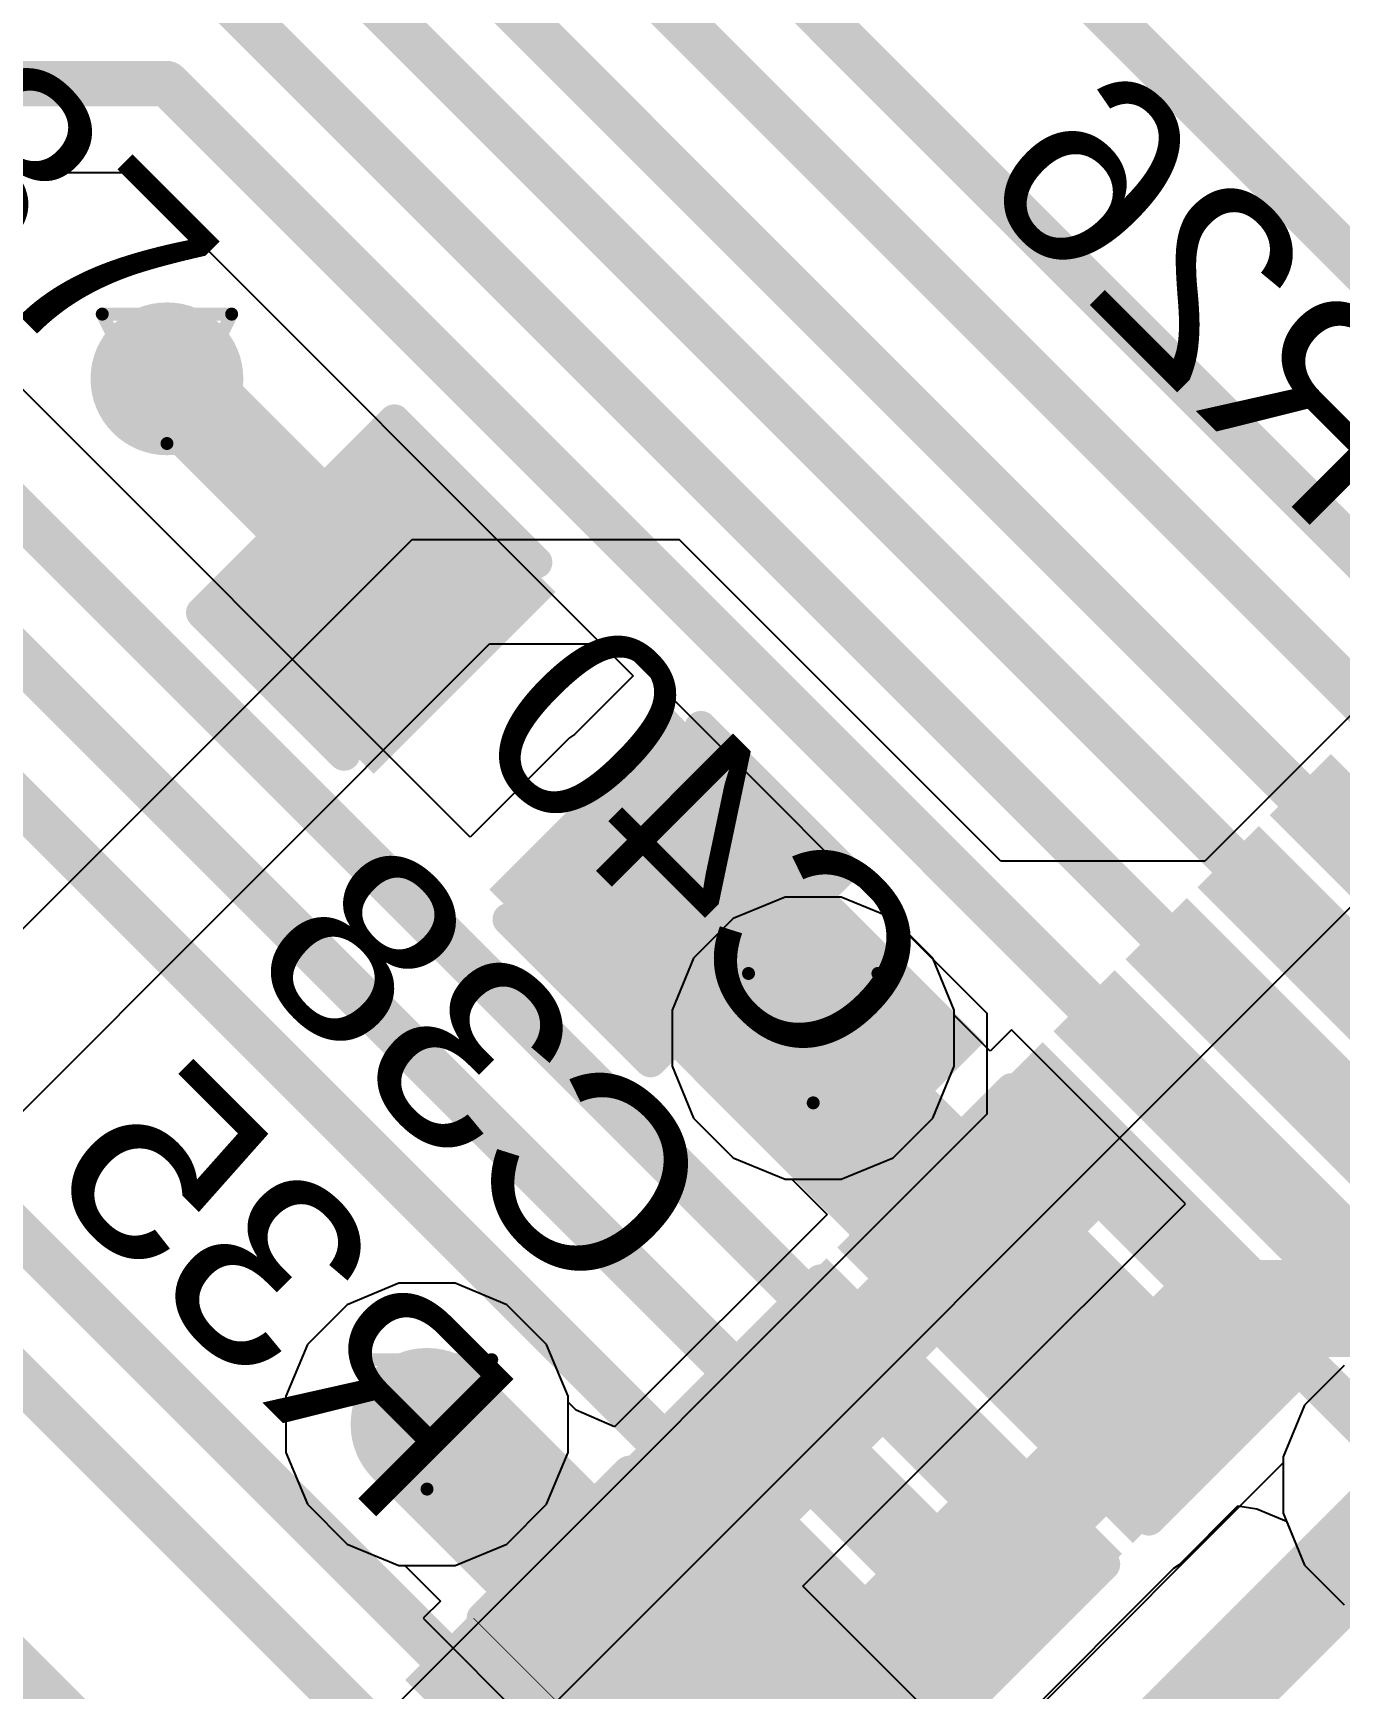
# Model space of a CAD drawing. Header units: inches. Extents: x 0 to 211, y 0 to 201.
# Drawn here: x 1.7526 to 1.9546, y 2.4749 to 2.7308 of the extents above; entities that cross this region are included whole.
import ezdxf

# ---------------------------------------------------------------- set-up
doc = ezdxf.new("R2010")
doc.units = ezdxf.units.IN
doc.header["$MEASUREMENT"] = 0
for name, color, linetype in [('Bottom Layer', 5, 'Continuous'), ('Bottom Overlay', 54, 'Continuous'), ('Bottom Paste', 16, 'Continuous'), ('Bottom Solder', 6, 'Continuous'), ('Drill Drawing', 1, 'Continuous'), ('Layer 1', 16, 'Continuous'), ('Layer 2', 76, 'Continuous'), ('Top Layer', 1, 'Continuous'), ('Top Overlay', 2, 'Continuous'), ('Top Paste', 8, 'Continuous'), ('Top Solder', 216, 'Continuous'), ('Via Holes', 16, 'Continuous')]:
    doc.layers.add(name, color=color, linetype=linetype)
doc.styles.add('Arial', font='', dxfattribs={"height": 0.2})
doc.styles.get('Arial').set_extended_font_data('Arial')

# ---------------------------------------------------------------- blocks, each defined once
blk = doc.blocks.new('LQFP_128_EP_14_14__64')
at = {"layer": 'Top Layer'}
for points in [[(-0.2696725, 0.027557), (-0.2696725, 0.019683), (-0.3287275, 0.019683), (-0.3287275, 0.027557)], [(-0.2696725, 0.011807), (-0.2696725, 0.003933000000000002), (-0.3287275, 0.003932999999999998), (-0.3287275, 0.011807)], [(-0.2696725, -0.003932999999999998), (-0.2696725, -0.011807), (-0.3287275, -0.011807), (-0.3287275, -0.003933000000000002)], [(-0.2696725, -0.019683), (-0.2696725, -0.027557), (-0.3287275, -0.027557), (-0.3287275, -0.019683)], [(-0.2696726, -0.035433), (-0.2696726, -0.043307), (-0.3287276, -0.043307), (-0.3287276, -0.035433)], [(-0.2696726, -0.051163), (-0.2696726, -0.059037), (-0.3287276, -0.059037), (-0.3287276, -0.051163)], [(-0.2696725, -0.066933), (-0.2696725, -0.074807), (-0.3287275, -0.074807), (-0.3287275, -0.066933)], [(-0.2696725, -0.082663), (-0.2696725, -0.090537), (-0.3287275, -0.090537), (-0.3287275, -0.082663)], [(-0.2696725, -0.098423), (-0.2696725, -0.106297), (-0.3287275, -0.106297), (-0.3287275, -0.098423)], [(-0.2696726, -0.114163), (-0.2696726, -0.122037), (-0.3287276, -0.122037), (-0.3287276, -0.114163)], [(-0.2696726, -0.129923), (-0.2696726, -0.137797), (-0.3287276, -0.137797), (-0.3287276, -0.129923)], [(-0.2696725, -0.145663), (-0.2696725, -0.153537), (-0.3287275, -0.153537), (-0.3287275, -0.145663)], [(-0.2696726, -0.161413), (-0.2696726, -0.169287), (-0.3287276, -0.169287), (-0.3287276, -0.161413)]]:
    blk.add_hatch(color=1, dxfattribs=at).paths.add_polyline_path(points)
at = {"layer": 'Top Paste'}
for points in [[(-0.2696725, 0.027557), (-0.2696725, 0.019683), (-0.3287275, 0.019683), (-0.3287275, 0.027557)], [(-0.2696725, 0.011807), (-0.2696725, 0.003933000000000002), (-0.3287275, 0.003932999999999998), (-0.3287275, 0.011807)], [(-0.2696725, -0.003932999999999998), (-0.2696725, -0.011807), (-0.3287275, -0.011807), (-0.3287275, -0.003933000000000002)], [(-0.2696725, -0.019683), (-0.2696725, -0.027557), (-0.3287275, -0.027557), (-0.3287275, -0.019683)], [(-0.2696726, -0.035433), (-0.2696726, -0.043307), (-0.3287276, -0.043307), (-0.3287276, -0.035433)], [(-0.2696726, -0.051163), (-0.2696726, -0.059037), (-0.3287276, -0.059037), (-0.3287276, -0.051163)], [(-0.2696725, -0.066933), (-0.2696725, -0.074807), (-0.3287275, -0.074807), (-0.3287275, -0.066933)], [(-0.2696725, -0.082663), (-0.2696725, -0.090537), (-0.3287275, -0.090537), (-0.3287275, -0.082663)], [(-0.2696725, -0.098423), (-0.2696725, -0.106297), (-0.3287275, -0.106297), (-0.3287275, -0.098423)], [(-0.2696726, -0.114163), (-0.2696726, -0.122037), (-0.3287276, -0.122037), (-0.3287276, -0.114163)], [(-0.2696726, -0.129923), (-0.2696726, -0.137797), (-0.3287276, -0.137797), (-0.3287276, -0.129923)], [(-0.2696725, -0.145663), (-0.2696725, -0.153537), (-0.3287275, -0.153537), (-0.3287275, -0.145663)], [(-0.2696726, -0.161413), (-0.2696726, -0.169287), (-0.3287276, -0.169287), (-0.3287276, -0.161413)]]:
    blk.add_hatch(color=8, dxfattribs=at).paths.add_polyline_path(points)
at = {"layer": 'Top Solder'}
for points in [[(-0.2669166, 0.0303129), (-0.2669166, 0.0169271), (-0.3314834, 0.0169271), (-0.3314834, 0.0303129)], [(-0.2669166, 0.0145629), (-0.2669166, 0.001177100000000001), (-0.3314834, 0.001177099999999999), (-0.3314834, 0.0145629)], [(-0.2669166, -0.001177099999999999), (-0.2669166, -0.0145629), (-0.3314834, -0.0145629), (-0.3314834, -0.001177100000000001)], [(-0.2669166, -0.0169271), (-0.2669166, -0.0303129), (-0.3314834, -0.0303129), (-0.3314834, -0.0169271)], [(-0.2669167, -0.0326771), (-0.2669167, -0.0460629), (-0.3314835, -0.0460629), (-0.3314835, -0.0326771)], [(-0.2669167, -0.0484071), (-0.2669167, -0.0617929), (-0.3314835, -0.0617929), (-0.3314835, -0.0484071)], [(-0.2669166, -0.0641771), (-0.2669166, -0.0775629), (-0.3314834, -0.0775629), (-0.3314834, -0.0641771)], [(-0.2669166, -0.0799071), (-0.2669166, -0.0932929), (-0.3314834, -0.0932929), (-0.3314834, -0.0799071)], [(-0.2669166, -0.0956671), (-0.2669166, -0.1090529), (-0.3314834, -0.1090529), (-0.3314834, -0.0956671)], [(-0.2669167, -0.1114071), (-0.2669167, -0.1247929), (-0.3314835, -0.1247929), (-0.3314835, -0.1114071)], [(-0.2669167, -0.1271671), (-0.2669167, -0.1405529), (-0.3314835, -0.1405529), (-0.3314835, -0.1271671)], [(-0.2669166, -0.1429071), (-0.2669166, -0.1562929), (-0.3314834, -0.1562929), (-0.3314834, -0.1429071)], [(-0.2669167, -0.1586571), (-0.2669167, -0.1720429), (-0.3314835, -0.1720429), (-0.3314835, -0.1586571)]]:
    blk.add_hatch(color=216, dxfattribs=at).paths.add_polyline_path(points)
at = {"layer": 'Top Overlay'}
blk.add_lwpolyline([(-0.24606, -0.24606, 0.005, 0.005, 0), (-0.24606, 0.24606, 0.005, 0.005, 0)], format="xyseb", dxfattribs=at)
blk = doc.blocks.new('R___0402_B_164')
at = {"layer": 'Bottom Layer'}
for points in [[(-0.009500000000000001, 0.0125), (-0.009499999999999998, -0.0125), (-0.0275, -0.0125), (-0.0275, 0.0125)], [(0.0275, 0.0125), (0.0275, -0.0125), (0.009500000000000001, -0.0125), (0.009499999999999998, 0.0125)]]:
    blk.add_hatch(color=5, dxfattribs=at).paths.add_polyline_path(points)
at = {"layer": 'Bottom Paste'}
for points in [[(-0.009500000000000001, 0.0125), (-0.009499999999999998, -0.0125), (-0.0275, -0.0125), (-0.0275, 0.0125)], [(0.0275, 0.0125), (0.0275, -0.0125), (0.009500000000000001, -0.0125), (0.009499999999999998, 0.0125)]]:
    blk.add_hatch(color=16, dxfattribs=at).paths.add_polyline_path(points)
at = {"layer": 'Bottom Solder'}
for points in [[(-0.007334600000000002, 0.0146654), (-0.007334599999999998, -0.0146654), (-0.0296654, -0.0146654), (-0.0296654, 0.0146654)], [(0.0296654, 0.0146654), (0.0296654, -0.0146654), (0.007334600000000002, -0.0146654), (0.007334599999999998, 0.0146654)]]:
    blk.add_hatch(color=6, dxfattribs=at).paths.add_polyline_path(points)
at = {"layer": 'Bottom Overlay'}
for points in [[(0.031, 0.016, 0.005, 0.005, 0), (-0.031, 0.016, 0.005, 0.005, 0)], [(-0.031, 0.016, 0.005, 0.005, 0), (-0.031, -0.016, 0.005, 0.005, 0)], [(0.031, 0.016, 0.005, 0.005, 0), (0.031, -0.016, 0.005, 0.005, 0)], [(0.032, 0.017, 0.000127, 0.000127, 0), (-0.032, 0.017, 0.000127, 0.000127, 0)], [(0.031, -0.016, 0.005, 0.005, 0), (-0.031, -0.016, 0.005, 0.005, 0)]]:
    blk.add_lwpolyline(points, format="xyseb", dxfattribs=at)
for points in [[(-0.03225, 0.016, 0.0025, 0.0025, 1), (-0.02975, 0.016, 0.0025, 0.0025, 1)], [(-0.03225, 0.016, 0.0025, 0.0025, 1), (-0.02975, 0.016, 0.0025, 0.0025, 1)], [(0.02975, 0.016, 0.0025, 0.0025, 1), (0.03225, 0.016, 0.0025, 0.0025, 1)], [(0.02975, 0.016, 0.0025, 0.0025, 1), (0.03225, 0.016, 0.0025, 0.0025, 1)], [(-0.0320317, 0.017, 6.35e-05, 6.35e-05, 1), (-0.0319683, 0.017, 6.35e-05, 6.35e-05, 1)], [(0.0319683, 0.017, 6.35e-05, 6.35e-05, 1), (0.0320317, 0.017, 6.35e-05, 6.35e-05, 1)], [(-0.03225, -0.016, 0.0025, 0.0025, 1), (-0.02975, -0.016, 0.0025, 0.0025, 1)], [(-0.03225, -0.016, 0.0025, 0.0025, 1), (-0.02975, -0.016, 0.0025, 0.0025, 1)], [(0.02975, -0.016, 0.0025, 0.0025, 1), (0.03225, -0.016, 0.0025, 0.0025, 1)], [(0.02975, -0.016, 0.0025, 0.0025, 1), (0.03225, -0.016, 0.0025, 0.0025, 1)]]:
    blk.add_lwpolyline(points, format="xyseb", close=True, dxfattribs=at)
blk = doc.blocks.new('C___0402_B_348')
at = {"layer": 'Bottom Layer'}
for points in [[(-0.009500000000000001, 0.0124999), (-0.009499999999999998, -0.0125001), (-0.0275, -0.0125001), (-0.0275, 0.0124999)], [(0.0275, 0.0124999), (0.0275, -0.0125001), (0.009500000000000001, -0.0125001), (0.009499999999999998, 0.0124999)]]:
    blk.add_hatch(color=5, dxfattribs=at).paths.add_polyline_path(points)
at = {"layer": 'Bottom Paste'}
for points in [[(-0.009500000000000001, 0.0124999), (-0.009499999999999998, -0.0125001), (-0.0275, -0.0125001), (-0.0275, 0.0124999)], [(0.0275, 0.0124999), (0.0275, -0.0125001), (0.009500000000000001, -0.0125001), (0.009499999999999998, 0.0124999)]]:
    blk.add_hatch(color=16, dxfattribs=at).paths.add_polyline_path(points)
at = {"layer": 'Bottom Solder'}
for points in [[(-0.007137800000000001, 0.0148621), (-0.007137799999999999, -0.0148623), (-0.0298622, -0.0148623), (-0.0298622, 0.0148621)], [(0.0298622, 0.0148621), (0.0298622, -0.0148623), (0.007137800000000001, -0.0148623), (0.007137799999999999, 0.0148621)]]:
    blk.add_hatch(color=6, dxfattribs=at).paths.add_polyline_path(points)
at = {"layer": 'Bottom Overlay'}
for points in [[(-0.011, 0.016, 0.005, 0.005, 0), (-0.031, 0.016, 0.005, 0.005, 0)], [(-0.031, 0.016, 0.005, 0.005, 0), (-0.031, -0.016, 0.005, 0.005, 0)], [(0.031, 0.016, 0.005, 0.005, 0), (0.011, 0.016, 0.005, 0.005, 0)], [(0.031, 0.016, 0.005, 0.005, 0), (0.031, -0.016, 0.005, 0.005, 0)], [(-0.011, -0.0160001, 0.005, 0.005, 0), (-0.031, -0.016, 0.005, 0.005, 0)], [(0.031, -0.016, 0.005, 0.005, 0), (0.011, -0.0160001, 0.005, 0.005, 0)]]:
    blk.add_lwpolyline(points, format="xyseb", dxfattribs=at)
for points in [[(-0.03225, 0.016, 0.0025, 0.0025, 1), (-0.02975, 0.016, 0.0025, 0.0025, 1)], [(-0.03225, 0.016, 0.0025, 0.0025, 1), (-0.02975, 0.016, 0.0025, 0.0025, 1)], [(-0.01225, 0.016, 0.0025, 0.0025, 1), (-0.00975, 0.016, 0.0025, 0.0025, 1)], [(0.00975, 0.016, 0.0025, 0.0025, 1), (0.01225, 0.016, 0.0025, 0.0025, 1)], [(0.02975, 0.016, 0.0025, 0.0025, 1), (0.03225, 0.016, 0.0025, 0.0025, 1)], [(0.02975, 0.016, 0.0025, 0.0025, 1), (0.03225, 0.016, 0.0025, 0.0025, 1)], [(-0.03225, -0.016, 0.0025, 0.0025, 1), (-0.02975, -0.016, 0.0025, 0.0025, 1)], [(-0.03225, -0.016, 0.0025, 0.0025, 1), (-0.02975, -0.016, 0.0025, 0.0025, 1)], [(-0.01225, -0.0160001, 0.0025, 0.0025, 1), (-0.00975, -0.0160001, 0.0025, 0.0025, 1)], [(0.00975, -0.0160001, 0.0025, 0.0025, 1), (0.01225, -0.0160001, 0.0025, 0.0025, 1)], [(0.02975, -0.016, 0.0025, 0.0025, 1), (0.03225, -0.016, 0.0025, 0.0025, 1)], [(0.02975, -0.016, 0.0025, 0.0025, 1), (0.03225, -0.016, 0.0025, 0.0025, 1)]]:
    blk.add_lwpolyline(points, format="xyseb", close=True, dxfattribs=at)
blk = doc.blocks.new('C___0402_B_350')
at = {"layer": 'Bottom Layer'}
for points in [[(-0.009500000000000001, 0.0125), (-0.009499999999999998, -0.0125), (-0.0275, -0.0125), (-0.0275, 0.0125)], [(0.0275, 0.0125), (0.0275, -0.0125), (0.009500000000000001, -0.0125), (0.009499999999999998, 0.0125)]]:
    blk.add_hatch(color=5, dxfattribs=at).paths.add_polyline_path(points)
at = {"layer": 'Bottom Paste'}
for points in [[(-0.009500000000000001, 0.0125), (-0.009499999999999998, -0.0125), (-0.0275, -0.0125), (-0.0275, 0.0125)], [(0.0275, 0.0125), (0.0275, -0.0125), (0.009500000000000001, -0.0125), (0.009499999999999998, 0.0125)]]:
    blk.add_hatch(color=16, dxfattribs=at).paths.add_polyline_path(points)
at = {"layer": 'Bottom Solder'}
for points in [[(-0.007137800000000001, 0.0148622), (-0.007137799999999999, -0.0148622), (-0.0298622, -0.0148622), (-0.0298622, 0.0148622)], [(0.0298622, 0.0148622), (0.0298622, -0.0148622), (0.007137800000000001, -0.0148622), (0.007137799999999999, 0.0148622)]]:
    blk.add_hatch(color=6, dxfattribs=at).paths.add_polyline_path(points)
at = {"layer": 'Bottom Overlay'}
for points in [[(-0.011, 0.016, 0.005, 0.005, 0), (-0.031, 0.016, 0.005, 0.005, 0)], [(-0.031, 0.016, 0.005, 0.005, 0), (-0.031, -0.016, 0.005, 0.005, 0)], [(0.031, 0.016, 0.005, 0.005, 0), (0.011, 0.016, 0.005, 0.005, 0)], [(0.031, 0.016, 0.005, 0.005, 0), (0.031, -0.016, 0.005, 0.005, 0)], [(-0.011, -0.016, 0.005, 0.005, 0), (-0.031, -0.016, 0.005, 0.005, 0)], [(0.031, -0.016, 0.005, 0.005, 0), (0.011, -0.016, 0.005, 0.005, 0)]]:
    blk.add_lwpolyline(points, format="xyseb", dxfattribs=at)
for points in [[(-0.03225, 0.016, 0.0025, 0.0025, 1), (-0.02975, 0.016, 0.0025, 0.0025, 1)], [(-0.03225, 0.016, 0.0025, 0.0025, 1), (-0.02975, 0.016, 0.0025, 0.0025, 1)], [(-0.01225, 0.016, 0.0025, 0.0025, 1), (-0.00975, 0.016, 0.0025, 0.0025, 1)], [(0.00975, 0.016, 0.0025, 0.0025, 1), (0.01225, 0.016, 0.0025, 0.0025, 1)], [(0.02975, 0.016, 0.0025, 0.0025, 1), (0.03225, 0.016, 0.0025, 0.0025, 1)], [(0.02975, 0.016, 0.0025, 0.0025, 1), (0.03225, 0.016, 0.0025, 0.0025, 1)], [(-0.03225, -0.016, 0.0025, 0.0025, 1), (-0.02975, -0.016, 0.0025, 0.0025, 1)], [(-0.03225, -0.016, 0.0025, 0.0025, 1), (-0.02975, -0.016, 0.0025, 0.0025, 1)], [(-0.01225, -0.016, 0.0025, 0.0025, 1), (-0.00975, -0.016, 0.0025, 0.0025, 1)], [(0.00975, -0.016, 0.0025, 0.0025, 1), (0.01225, -0.016, 0.0025, 0.0025, 1)], [(0.02975, -0.016, 0.0025, 0.0025, 1), (0.03225, -0.016, 0.0025, 0.0025, 1)], [(0.02975, -0.016, 0.0025, 0.0025, 1), (0.03225, -0.016, 0.0025, 0.0025, 1)]]:
    blk.add_lwpolyline(points, format="xyseb", close=True, dxfattribs=at)
blk = doc.blocks.new('C___0603_351')
at = {"layer": 'Top Layer'}
for points in [[(-0.015, 0.0175), (-0.015, -0.0175), (-0.045, -0.0175), (-0.045, 0.0175)], [(0.045, 0.0175), (0.045, -0.0175), (0.015, -0.0175), (0.015, 0.0175)]]:
    blk.add_hatch(color=1, dxfattribs=at).paths.add_polyline_path(points)
at = {"layer": 'Top Paste'}
for points in [[(-0.015, 0.0175), (-0.015, -0.0175), (-0.045, -0.0175), (-0.045, 0.0175)], [(0.045, 0.0175), (0.045, -0.0175), (0.015, -0.0175), (0.015, 0.0175)]]:
    blk.add_hatch(color=8, dxfattribs=at).paths.add_polyline_path(points)
at = {"layer": 'Top Solder'}
for points in [[(-0.0126378, 0.0198622), (-0.0126378, -0.0198622), (-0.0473622, -0.0198622), (-0.0473622, 0.0198622)], [(0.0473622, 0.0198622), (0.0473622, -0.0198622), (0.0126378, -0.0198622), (0.0126378, 0.0198622)]]:
    blk.add_hatch(color=216, dxfattribs=at).paths.add_polyline_path(points)
at = {"layer": 'Top Overlay'}
for points in [[(-0.049, -0.021, 0.005, 0.005, 0), (-0.049, 0.021, 0.005, 0.005, 0)], [(-0.049, 0.021, 0.005, 0.005, 0), (-0.018, 0.021, 0.005, 0.005, 0)], [(0.018, 0.021, 0.005, 0.005, 0), (0.049, 0.021, 0.005, 0.005, 0)], [(0.049, -0.021, 0.005, 0.005, 0), (0.049, 0.021, 0.005, 0.005, 0)], [(-0.049, -0.021, 0.005, 0.005, 0), (-0.018, -0.021, 0.005, 0.005, 0)], [(0.018, -0.021, 0.005, 0.005, 0), (0.049, -0.021, 0.005, 0.005, 0)]]:
    blk.add_lwpolyline(points, format="xyseb", dxfattribs=at)
for points in [[(-0.05025, 0.021, 0.0025, 0.0025, 1), (-0.04775, 0.021, 0.0025, 0.0025, 1)], [(-0.05025, 0.021, 0.0025, 0.0025, 1), (-0.04775, 0.021, 0.0025, 0.0025, 1)], [(-0.01925, 0.021, 0.0025, 0.0025, 1), (-0.01675, 0.021, 0.0025, 0.0025, 1)], [(0.01675, 0.021, 0.0025, 0.0025, 1), (0.01925, 0.021, 0.0025, 0.0025, 1)], [(0.04775, 0.021, 0.0025, 0.0025, 1), (0.05025, 0.021, 0.0025, 0.0025, 1)], [(0.04775, 0.021, 0.0025, 0.0025, 1), (0.05025, 0.021, 0.0025, 0.0025, 1)], [(-0.05025, -0.021, 0.0025, 0.0025, 1), (-0.04775, -0.021, 0.0025, 0.0025, 1)], [(-0.05025, -0.021, 0.0025, 0.0025, 1), (-0.04775, -0.021, 0.0025, 0.0025, 1)], [(-0.01925, -0.021, 0.0025, 0.0025, 1), (-0.01675, -0.021, 0.0025, 0.0025, 1)], [(0.01675, -0.021, 0.0025, 0.0025, 1), (0.01925, -0.021, 0.0025, 0.0025, 1)], [(0.04775, -0.021, 0.0025, 0.0025, 1), (0.05025, -0.021, 0.0025, 0.0025, 1)], [(0.04775, -0.021, 0.0025, 0.0025, 1), (0.05025, -0.021, 0.0025, 0.0025, 1)]]:
    blk.add_lwpolyline(points, format="xyseb", close=True, dxfattribs=at)

msp = doc.modelspace()

# ---------------------------------------------------------------- hatches: boundary and pattern name
at = {"layer": 'Bottom Layer'}
h = msp.add_hatch(color=5, dxfattribs=at)
edge = h.paths.add_edge_path()
edge.add_arc((1.7732802, 2.6773557), 0.011811, 0, 360)
h = msp.add_hatch(color=5, dxfattribs=at)
edge = h.paths.add_edge_path()
edge.add_arc((1.8731722, 2.5754523), 0.011811, 0, 360)
h = msp.add_hatch(color=5, dxfattribs=at)
edge = h.paths.add_edge_path()
edge.add_arc((1.8134805, 2.5157606), 0.011811, 0, 360)
at = {"layer": 'Layer 1'}
h = msp.add_hatch(color=16, dxfattribs=at)
edge = h.paths.add_edge_path()
edge.add_arc((1.7732802, 2.6773557), 0.011811, 0, 360)
h = msp.add_hatch(color=16, dxfattribs=at)
edge = h.paths.add_edge_path()
edge.add_arc((1.8731722, 2.5754523), 0.011811, 0, 360)
h = msp.add_hatch(color=16, dxfattribs=at)
edge = h.paths.add_edge_path()
edge.add_arc((1.8134805, 2.5157606), 0.011811, 0, 360)
at = {"layer": 'Layer 2'}
h = msp.add_hatch(color=76, dxfattribs=at)
edge = h.paths.add_edge_path()
edge.add_arc((1.7732802, 2.6773557), 0.011811, 0, 360)
h = msp.add_hatch(color=76, dxfattribs=at)
edge = h.paths.add_edge_path()
edge.add_arc((1.8731722, 2.5754523), 0.011811, 0, 360)
h = msp.add_hatch(color=76, dxfattribs=at)
edge = h.paths.add_edge_path()
edge.add_arc((1.8134805, 2.5157606), 0.011811, 0, 360)
at = {"layer": 'Top Layer'}
h = msp.add_hatch(color=1, dxfattribs=at)
edge = h.paths.add_edge_path()
edge.add_arc((1.7732802, 2.6773557), 0.011811, 0, 360)
for points in [[(1.8259687, 2.5979157), (1.9225602, 2.5013242), (1.9392791, 2.5180431), (1.8426876, 2.6146346)], [(1.8743182, 2.5495668), (1.8995654, 2.574814), (1.860389, 2.6139904), (1.8351418, 2.5887432)], [(1.8051317, 2.5074119), (1.8668899, 2.4456537), (1.8836087, 2.4623725), (1.8218505, 2.5241307)]]:
    msp.add_hatch(color=1, dxfattribs=at).paths.add_polyline_path(points)
h = msp.add_hatch(color=1, dxfattribs=at)
edge = h.paths.add_edge_path()
edge.add_arc((1.8731722, 2.5754523), 0.011811, 0, 360)
h = msp.add_hatch(color=1, dxfattribs=at)
edge = h.paths.add_edge_path()
edge.add_arc((1.8134805, 2.5157606), 0.011811, 0, 360)
at = {"layer": 'Via Holes'}
h = msp.add_hatch(color=7, dxfattribs=at)
edge = h.paths.add_edge_path()
edge.add_arc((1.7732802, 2.6773557), 0.0059055, 0, 360)
h = msp.add_hatch(color=7, dxfattribs=at)
edge = h.paths.add_edge_path()
edge.add_arc((1.8731722, 2.5754523), 0.0059055, 0, 360)
h = msp.add_hatch(color=7, dxfattribs=at)
edge = h.paths.add_edge_path()
edge.add_arc((1.8134805, 2.5157606), 0.0059055, 0, 360)

# ---------------------------------------------------------------- linework, layer by layer
at = {"layer": 'Bottom Layer'}
for p, q in [((1.8688337, 2.5972633), (1.8608173, 2.5939428)), ((1.8775107, 2.5972633), (1.8688337, 2.5972633)), ((1.8855271, 2.5939428), (1.8775107, 2.5972633)), ((1.8608173, 2.5939428), (1.8546817, 2.5878072)), ((1.8916627, 2.5878072), (1.8855271, 2.5939428)), ((1.8546817, 2.5878072), (1.8513612, 2.5797908)), ((1.8949832, 2.5797908), (1.8916627, 2.5878072)), ((1.8513612, 2.5797908), (1.8513612, 2.5711138)), ((1.8949832, 2.5790068), (1.8949832, 2.5797908)), ((1.9005478, 2.5734422), (1.8949832, 2.5790068)), ((1.9038409, 2.5767353), (1.9005478, 2.5734422)), ((1.9307109, 2.5498653), (1.9038409, 2.5767353)), ((1.8513612, 2.5711138), (1.8546817, 2.5630974)), ((1.8546817, 2.5630974), (1.8608173, 2.5569618)), ((1.8608173, 2.5569618), (1.8688337, 2.5536413)), ((1.8688337, 2.5536413), (1.8698815, 2.5536413)), ((1.8698815, 2.5536413), (1.8753142, 2.5482086)), ((1.8988911, 2.5180455), (1.9307109, 2.5498653)), ((1.8753142, 2.5482086), (1.8424621, 2.5153565)), ((1.809142, 2.5375716), (1.8011256, 2.5342511)), ((1.817819, 2.5375716), (1.809142, 2.5375716)), ((1.8258354, 2.5342511), (1.817819, 2.5375716)), ((1.8011256, 2.5342511), (1.79499, 2.5281155)), ((1.831971, 2.5281155), (1.8258354, 2.5342511)), ((1.79499, 2.5281155), (1.7916695, 2.5200991)), ((1.8352915, 2.5200991), (1.831971, 2.5281155)), ((1.9552632, 2.5248723), (1.9491276, 2.5187367)), ((1.7916695, 2.5200991), (1.7916695, 2.5114221)), ((1.8352915, 2.5191832), (1.8352915, 2.5200991)), ((1.8365329, 2.5179418), (1.8352915, 2.5191832)), ((1.9491276, 2.5187367), (1.9458071, 2.5107203)), ((1.8424621, 2.5153565), (1.8365329, 2.5179418)), ((1.8715886, 2.490743), (1.8988911, 2.5180455)), ((1.7916695, 2.5114221), (1.79499, 2.5034057)), ((1.9458071, 2.5107203), (1.9458071, 2.5098043)), ((1.9458071, 2.5098043), (1.9035324, 2.4675297)), ((1.79499, 2.5034057), (1.8011256, 2.4972701)), ((1.8011256, 2.4972701), (1.809142, 2.4939496)), ((1.809142, 2.4939496), (1.8100579, 2.4939496)), ((1.8100579, 2.4939496), (1.815561, 2.4884466)), ((1.897756, 2.4645757), (1.8715886, 2.490743)), ((1.815561, 2.4884466), (1.8129032, 2.4857888)), ((1.8129032, 2.4857888), (1.8390662, 2.4596258))]:
    msp.add_line(p, q, dxfattribs=at)
for points in [[(1.8733041, 2.5754523, 0.015, 0.015, 0), (1.8975472, 2.5512092, 0.015, 0.015, 0)], [(1.8731722, 2.5754523, 0.007, 0.007, 0), (1.8733041, 2.5754523, 0.007, 0.007, 0)], [(1.8422481, 2.4882727, 0.015, 0.015, 0), (1.9013659, 2.5473905, 0.015, 0.015, 0)], [(1.9013659, 2.5473905, 0.007, 0.007, 0), (1.901366, 2.5473904, 0.007, 0.007, 0)], [(1.8979699, 2.4916683, 0.015, 0.015, 0), (1.9399572, 2.5336556, 0.015, 0.015, 0)], [(1.9399572, 2.5336556, 0.015, 0.015, 0), (1.994892, 2.5336556, 0.015, 0.015, 0)], [(1.8134805, 2.5157606, 0.015, 0.015, 0), (1.8377236, 2.4915175, 0.015, 0.015, 0)], [(1.9099043, 2.448668, 0.015, 0.015, 0), (1.9676181, 2.5063818, 0.015, 0.015, 0)], [(1.8377236, 2.4915175, 0.007, 0.007, 0), (1.8422481, 2.4882637, 0.007, 0.007, 0)], [(1.8422481, 2.4882637, 0.007, 0.007, 0), (1.8422481, 2.4882727, 0.007, 0.007, 0)]]:
    msp.add_lwpolyline(points, format="xyseb", dxfattribs=at)
for points in [[(1.8695541, 2.5754523, 0.0075, 0.0075, 1), (1.8770541, 2.5754523, 0.0075, 0.0075, 1)], [(1.8714222, 2.5754523, 0.0035, 0.0035, 1), (1.8749222, 2.5754523, 0.0035, 0.0035, 1)], [(1.8715541, 2.5754523, 0.0035, 0.0035, 1), (1.8750541, 2.5754523, 0.0035, 0.0035, 1)], [(1.8937972, 2.5512092, 0.0075, 0.0075, 1), (1.9012972, 2.5512092, 0.0075, 0.0075, 1)], [(1.8976159, 2.5473905, 0.0075, 0.0075, 1), (1.9051159, 2.5473905, 0.0075, 0.0075, 1)], [(1.8996159, 2.5473905, 0.0035, 0.0035, 1), (1.9031159, 2.5473905, 0.0035, 0.0035, 1)], [(1.899616, 2.5473904, 0.0035, 0.0035, 1), (1.903116, 2.5473904, 0.0035, 0.0035, 1)], [(1.9362072, 2.5336556, 0.0075, 0.0075, 1), (1.9437072, 2.5336556, 0.0075, 0.0075, 1)], [(1.9362072, 2.5336556, 0.0075, 0.0075, 1), (1.9437072, 2.5336556, 0.0075, 0.0075, 1)], [(1.8097305, 2.5157606, 0.0075, 0.0075, 1), (1.8172305, 2.5157606, 0.0075, 0.0075, 1)], [(1.8339736, 2.4915175, 0.0075, 0.0075, 1), (1.8414736, 2.4915175, 0.0075, 0.0075, 1)], [(1.8942199, 2.4916683, 0.0075, 0.0075, 1), (1.9017199, 2.4916683, 0.0075, 0.0075, 1)], [(1.8384981, 2.4882727, 0.0075, 0.0075, 1), (1.8459981, 2.4882727, 0.0075, 0.0075, 1)], [(1.8359736, 2.4915175, 0.0035, 0.0035, 1), (1.8394736, 2.4915175, 0.0035, 0.0035, 1)], [(1.8404981, 2.4882727, 0.0035, 0.0035, 1), (1.8439981, 2.4882727, 0.0035, 0.0035, 1)], [(1.8404981, 2.4882637, 0.0035, 0.0035, 1), (1.8439981, 2.4882637, 0.0035, 0.0035, 1)], [(1.8404981, 2.4882637, 0.0035, 0.0035, 1), (1.8439981, 2.4882637, 0.0035, 0.0035, 1)]]:
    msp.add_lwpolyline(points, format="xyseb", close=True, dxfattribs=at)
at = {"layer": 'Drill Drawing'}
for points in [[(1.7632802, 2.6873557, 0.002, 0.002, 0), (1.7832802, 2.6873557, 0.002, 0.002, 0)], [(1.7632802, 2.6873557, 0.002, 0.002, 0), (1.7732802, 2.6673557, 0.002, 0.002, 0)], [(1.7732802, 2.6673557, 0.002, 0.002, 0), (1.7832802, 2.6873557, 0.002, 0.002, 0)], [(1.8631722, 2.5854523, 0.002, 0.002, 0), (1.8831722, 2.5854523, 0.002, 0.002, 0)], [(1.8631722, 2.5854523, 0.002, 0.002, 0), (1.8731722, 2.5654523, 0.002, 0.002, 0)], [(1.8731722, 2.5654523, 0.002, 0.002, 0), (1.8831722, 2.5854523, 0.002, 0.002, 0)], [(1.8034805, 2.5257606, 0.002, 0.002, 0), (1.8234805, 2.5257606, 0.002, 0.002, 0)], [(1.8034805, 2.5257606, 0.002, 0.002, 0), (1.8134805, 2.5057606, 0.002, 0.002, 0)], [(1.8134805, 2.5057606, 0.002, 0.002, 0), (1.8234805, 2.5257606, 0.002, 0.002, 0)]]:
    msp.add_lwpolyline(points, format="xyseb", dxfattribs=at)
for points in [[(1.7627802, 2.6873557, 0.001, 0.001, 1), (1.7637802, 2.6873557, 0.001, 0.001, 1)], [(1.7627802, 2.6873557, 0.001, 0.001, 1), (1.7637802, 2.6873557, 0.001, 0.001, 1)], [(1.7827802, 2.6873557, 0.001, 0.001, 1), (1.7837802, 2.6873557, 0.001, 0.001, 1)], [(1.7827802, 2.6873557, 0.001, 0.001, 1), (1.7837802, 2.6873557, 0.001, 0.001, 1)], [(1.7727802, 2.6673557, 0.001, 0.001, 1), (1.7737802, 2.6673557, 0.001, 0.001, 1)], [(1.7727802, 2.6673557, 0.001, 0.001, 1), (1.7737802, 2.6673557, 0.001, 0.001, 1)], [(1.8626722, 2.5854523, 0.001, 0.001, 1), (1.8636722, 2.5854523, 0.001, 0.001, 1)], [(1.8626722, 2.5854523, 0.001, 0.001, 1), (1.8636722, 2.5854523, 0.001, 0.001, 1)], [(1.8826722, 2.5854523, 0.001, 0.001, 1), (1.8836722, 2.5854523, 0.001, 0.001, 1)], [(1.8826722, 2.5854523, 0.001, 0.001, 1), (1.8836722, 2.5854523, 0.001, 0.001, 1)], [(1.8726722, 2.5654523, 0.001, 0.001, 1), (1.8736722, 2.5654523, 0.001, 0.001, 1)], [(1.8726722, 2.5654523, 0.001, 0.001, 1), (1.8736722, 2.5654523, 0.001, 0.001, 1)], [(1.8029805, 2.5257606, 0.001, 0.001, 1), (1.8039805, 2.5257606, 0.001, 0.001, 1)], [(1.8029805, 2.5257606, 0.001, 0.001, 1), (1.8039805, 2.5257606, 0.001, 0.001, 1)], [(1.8229805, 2.5257606, 0.001, 0.001, 1), (1.8239805, 2.5257606, 0.001, 0.001, 1)], [(1.8229805, 2.5257606, 0.001, 0.001, 1), (1.8239805, 2.5257606, 0.001, 0.001, 1)], [(1.8129805, 2.5057606, 0.001, 0.001, 1), (1.8139805, 2.5057606, 0.001, 0.001, 1)], [(1.8129805, 2.5057606, 0.001, 0.001, 1), (1.8139805, 2.5057606, 0.001, 0.001, 1)]]:
    msp.add_lwpolyline(points, format="xyseb", close=True, dxfattribs=at)
at = {"layer": 'Layer 1'}
for p, q in [((1.8688337, 2.5972633), (1.8608173, 2.5939428)), ((1.8775107, 2.5972633), (1.8688337, 2.5972633)), ((1.8855271, 2.5939428), (1.8775107, 2.5972633)), ((1.8608173, 2.5939428), (1.8546817, 2.5878072)), ((1.8916627, 2.5878072), (1.8855271, 2.5939428)), ((1.8546817, 2.5878072), (1.8513612, 2.5797908)), ((1.8949832, 2.5797908), (1.8916627, 2.5878072)), ((1.8513612, 2.5797908), (1.8513612, 2.5711138)), ((1.8949832, 2.5711138), (1.8949832, 2.5797908)), ((1.8513612, 2.5711138), (1.8546817, 2.5630974)), ((1.8916627, 2.5630974), (1.8949832, 2.5711138)), ((1.8546817, 2.5630974), (1.8608173, 2.5569618)), ((1.8855271, 2.5569618), (1.8916627, 2.5630974)), ((1.8608173, 2.5569618), (1.8688337, 2.5536413)), ((1.8775107, 2.5536413), (1.8855271, 2.5569618)), ((1.8688337, 2.5536413), (1.8775107, 2.5536413)), ((1.809142, 2.5375716), (1.8011256, 2.5342511)), ((1.817819, 2.5375716), (1.809142, 2.5375716)), ((1.8258354, 2.5342511), (1.817819, 2.5375716)), ((1.8011256, 2.5342511), (1.79499, 2.5281155)), ((1.831971, 2.5281155), (1.8258354, 2.5342511)), ((1.79499, 2.5281155), (1.7916695, 2.5200991)), ((1.8352915, 2.5200991), (1.831971, 2.5281155)), ((1.9552632, 2.5248723), (1.9491276, 2.5187367)), ((1.7916695, 2.5200991), (1.7916695, 2.5114221)), ((1.8352915, 2.5114221), (1.8352915, 2.5200991)), ((1.9491276, 2.5187367), (1.9458071, 2.5107203)), ((1.7916695, 2.5114221), (1.79499, 2.5034057)), ((1.831971, 2.5034057), (1.8352915, 2.5114221)), ((1.9458071, 2.5107203), (1.9458071, 2.5020433)), ((1.79499, 2.5034057), (1.8011256, 2.4972701)), ((1.8258354, 2.4972701), (1.831971, 2.5034057)), ((1.9458071, 2.5020433), (1.9491276, 2.4940269)), ((1.8011256, 2.4972701), (1.809142, 2.4939496)), ((1.817819, 2.4939496), (1.8258354, 2.4972701)), ((1.809142, 2.4939496), (1.817819, 2.4939496)), ((1.9491276, 2.4940269), (1.9552632, 2.4878913))]:
    msp.add_line(p, q, dxfattribs=at)
at = {"layer": 'Layer 2'}
for p, q in [((2.1383221, 2.8074411), (1.9337046, 2.6028236)), ((1.8111391, 2.6524873), (1.666, 2.5073482)), ((1.8525164, 2.6524874), (1.8111391, 2.6524873)), ((1.9021801, 2.6028237), (1.8525164, 2.6524874)), ((1.6875, 2.500713), (1.8231608, 2.6363738)), ((1.8231608, 2.6363738), (1.8429549, 2.6363738)), ((1.8429549, 2.6363738), (1.9000028, 2.5793259)), ((1.8160847, 2.4555703), (1.9658882, 2.6053742)), ((1.9337046, 2.6028236), (1.9021801, 2.6028237)), ((1.9000028, 2.5793259), (1.9000028, 2.5637047)), ((1.9000028, 2.5637047), (1.7992228, 2.4629247))]:
    msp.add_line(p, q, dxfattribs=at)
at = {"layer": 'Top Layer'}
for p, q in [((1.7266008, 2.7092177), (1.7675901, 2.7092177)), ((1.7675901, 2.7092177), (1.8453506, 2.6314572)), ((1.8201531, 2.6065193), (1.723922, 2.7027505)), ((1.8453506, 2.6314572), (1.83626, 2.6223667)), ((1.835478, 2.6218442), (1.8201531, 2.6065193)), ((1.83626, 2.6223667), (1.835478, 2.6218442)), ((1.9297699, 2.4941146), (1.9388071, 2.5031518)), ((1.9388071, 2.5031518), (1.9417367, 2.5026878)), ((1.9417367, 2.5026878), (1.9463317, 2.5007768)), ((1.9463317, 2.5007768), (1.9491276, 2.4940269)), ((1.9002936, 2.4649151), (1.9289357, 2.4935572)), ((1.9289357, 2.4935572), (1.9297699, 2.4941146)), ((1.9491276, 2.4940269), (1.9552632, 2.4878913))]:
    msp.add_line(p, q, dxfattribs=at)
for points in [[(1.8043523, 2.847796, 0.007, 0.007, 0), (2.0158133, 2.636335, 0.007, 0.007, 0)], [(1.780383, 2.8272176, 0.007, 0.007, 0), (1.9935394, 2.6140612, 0.007, 0.007, 0)], [(1.778716, 2.8066391, 0.007, 0.007, 0), (1.9824166, 2.6029385, 0.007, 0.007, 0)], [(1.7748965, 2.7863279, 0.007, 0.007, 0), (1.9492599, 2.6119645, 0.007, 0.007, 0)], [(1.7750577, 2.7657497, 0.007, 0.007, 0), (1.9601428, 2.5806646, 0.007, 0.007, 0)], [(1.7744513, 2.7440963, 0.007, 0.007, 0), (1.9490129, 2.5695347, 0.007, 0.007, 0)], [(0.9288023, 2.7229821, 0.007, 0.007, 0), (1.7732916, 2.7229822, 0.007, 0.007, 0)], [(1.7732916, 2.7229822, 0.007, 0.007, 0), (1.937876, 2.5583978, 0.007, 0.007, 0)], [(1.7055495, 2.701657, 0.007, 0.007, 0), (1.8933424, 2.5138641, 0.007, 0.007, 0)], [(1.7035728, 2.6813458, 0.007, 0.007, 0), (1.8821984, 2.5027202, 0.007, 0.007, 0)], [(1.7732802, 2.6773557, 0.015, 0.015, 0), (1.799384, 2.6512518, 0.015, 0.015, 0)], [(1.7010351, 2.6616238, 0.007, 0.007, 0), (1.8710685, 2.4915904, 0.007, 0.007, 0)], [(1.799384, 2.6512518, 0.015, 0.015, 0), (1.807013, 2.6426172, 0.015, 0.015, 0)], [(1.6791341, 2.616703, 0.007, 0.007, 0), (1.8376577, 2.4581795, 0.007, 0.007, 0)], [(1.9492599, 2.6119645, 0.007, 0.007, 0), (1.9504986, 2.6119645, 0.007, 0.007, 0)], [(1.9504986, 2.6119645, 0.007, 0.007, 0), (1.9706616, 2.5918015, 0.007, 0.007, 0)], [(1.6709866, 2.6025766, 0.007, 0.007, 0), (1.8265208, 2.4470425, 0.007, 0.007, 0)], [(1.6383886, 2.590627, 0.007, 0.007, 0), (1.8042469, 2.4247687, 0.007, 0.007, 0)], [(1.926739, 2.5472609, 0.007, 0.007, 0), (1.9676181, 2.5063818, 0.007, 0.007, 0)]]:
    msp.add_lwpolyline(points, format="xyseb", dxfattribs=at)
for points in [[(1.7715416, 2.7229822, 0.0035, 0.0035, 1), (1.7750416, 2.7229822, 0.0035, 0.0035, 1)], [(1.7715416, 2.7229822, 0.0035, 0.0035, 1), (1.7750416, 2.7229822, 0.0035, 0.0035, 1)], [(1.7695302, 2.6773557, 0.0075, 0.0075, 1), (1.7770302, 2.6773557, 0.0075, 0.0075, 1)], [(1.795634, 2.6512518, 0.0075, 0.0075, 1), (1.803134, 2.6512518, 0.0075, 0.0075, 1)], [(1.795634, 2.6512518, 0.0075, 0.0075, 1), (1.803134, 2.6512518, 0.0075, 0.0075, 1)], [(1.803263, 2.6426172, 0.0075, 0.0075, 1), (1.810763, 2.6426172, 0.0075, 0.0075, 1)], [(1.9475099, 2.6119645, 0.0035, 0.0035, 1), (1.9510099, 2.6119645, 0.0035, 0.0035, 1)], [(1.9475099, 2.6119645, 0.0035, 0.0035, 1), (1.9510099, 2.6119645, 0.0035, 0.0035, 1)], [(1.9487486, 2.6119645, 0.0035, 0.0035, 1), (1.9522486, 2.6119645, 0.0035, 0.0035, 1)], [(1.9487486, 2.6119645, 0.0035, 0.0035, 1), (1.9522486, 2.6119645, 0.0035, 0.0035, 1)], [(1.9472629, 2.5695347, 0.0035, 0.0035, 1), (1.9507629, 2.5695347, 0.0035, 0.0035, 1)], [(1.936126, 2.5583978, 0.0035, 0.0035, 1), (1.939626, 2.5583978, 0.0035, 0.0035, 1)], [(1.924989, 2.5472609, 0.0035, 0.0035, 1), (1.928489, 2.5472609, 0.0035, 0.0035, 1)], [(1.8915924, 2.5138641, 0.0035, 0.0035, 1), (1.8950924, 2.5138641, 0.0035, 0.0035, 1)], [(1.8804484, 2.5027202, 0.0035, 0.0035, 1), (1.8839484, 2.5027202, 0.0035, 0.0035, 1)], [(1.8693185, 2.4915904, 0.0035, 0.0035, 1), (1.8728185, 2.4915904, 0.0035, 0.0035, 1)]]:
    msp.add_lwpolyline(points, format="xyseb", close=True, dxfattribs=at)

# ---------------------------------------------------------------- block references
for name, p, rotation in [('LQFP_128_EP_14_14__64', (2.1661442, 2.3635333), 315), ('C___0603_351', (1.8282262, 2.621404), 315), ('C___0402_B_348', (1.9144474, 2.5343089), 135), ('C___0402_B_350', (1.8848884, 2.5047498), 135), ('R___0402_B_164', (1.8553296, 2.4751822), 135)]:
    msp.add_blockref(name, p, dxfattribs=dict(rotation=rotation))

# ---------------------------------------------------------------- texts
at = {"layer": 'Bottom Overlay', "style": 'Arial', "text_generation_flag": 2}
for s, p in [('R26', (1.9523291, 2.652368)), ('C40', (1.8737215, 2.5671712)), ('C38', (1.8392911, 2.5327408)), ('R35', (1.8080635, 2.499112))]:
    msp.add_text(s, height=0.03, rotation=315, dxfattribs=at).set_placement(p)
at = {"layer": 'Top Overlay', "style": 'Arial'}
msp.add_text('C37', height=0.03, rotation=315, dxfattribs=at).set_placement((1.7073302, 2.7302301))

doc.saveas('drawing.dxf')
